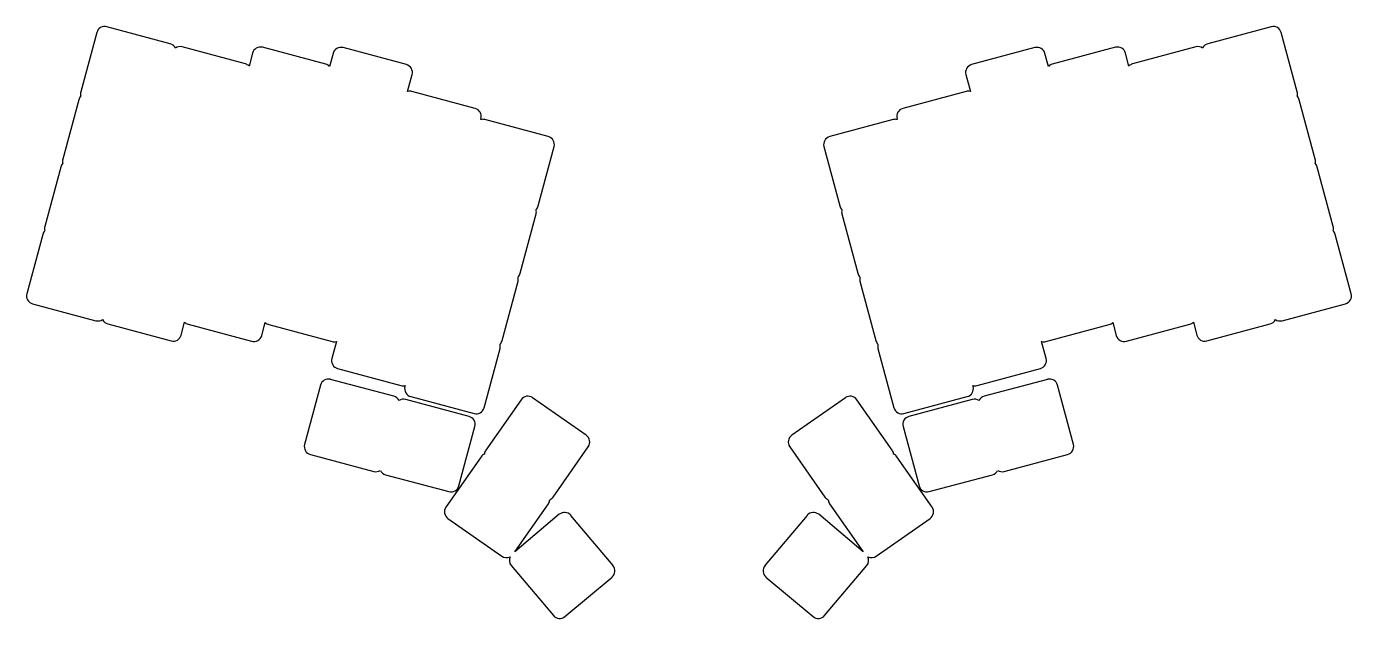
# Model space of a CAD drawing. Header units: millimetres. Extents: x -12 to 312, y -84 to 61.
import ezdxf

# ---------------------------------------------------------------- set-up
doc = ezdxf.new("R2010")
doc.units = ezdxf.units.MM

msp = doc.modelspace()

# ---------------------------------------------------------------- linework, layer by layer
for p, q in [((5.48, 59.09), (1.6, 44.61)), ((23.39, 56.37), (7.93, 60.51)), ((292.07, 60.51), (276.61, 56.37)), ((298.4, 44.61), (294.52, 59.09)), ((41.74, 51.45), (26.28, 55.59)), ((61.39, 51.36), (45.93, 55.5)), ((81.03, 51.27), (65.58, 55.42)), ((234.42, 55.42), (218.97, 51.27)), ((254.07, 55.5), (238.61, 51.36)), ((273.72, 55.59), (258.26, 51.45)), ((43.48, 54.09), (42.64, 50.93)), ((63.13, 54), (62.28, 50.84)), ((237.72, 50.84), (236.87, 54)), ((257.36, 50.93), (256.52, 54.09)), ((81.34, 44.7), (82.45, 48.83)), ((217.55, 48.83), (218.66, 44.7)), ((1.08, 42.67), (-2.8, 28.19)), ((97.83, 40.56), (82.38, 44.7)), ((217.62, 44.7), (202.17, 40.56)), ((302.8, 28.19), (298.92, 42.67)), ((99.18, 37.85), (99.25, 38.11)), ((115.67, 33.71), (100.21, 37.85)), ((199.79, 37.85), (184.33, 33.71)), ((200.75, 38.11), (200.82, 37.85)), ((113.2, 16.77), (117.08, 31.26)), ((182.92, 31.26), (186.8, 16.77)), ((-3.32, 26.25), (-7.2, 11.76)), ((307.2, 11.76), (303.32, 26.25)), ((108.8, 0.35), (112.68, 14.84)), ((187.32, 14.84), (191.2, 0.35)), ((-7.72, 9.83), (-11.6, -4.66)), ((311.6, -4.66), (307.72, 9.83)), ((104.4, -16.07), (108.28, -1.58)), ((191.72, -1.58), (195.6, -16.07)), ((-10.19, -7.11), (5.27, -11.25)), ((294.73, -11.25), (310.19, -7.11)), ((8.17, -12.02), (23.62, -16.16)), ((26.07, -14.75), (26.92, -11.59)), ((27.81, -12.11), (43.27, -16.25)), ((45.72, -14.84), (46.56, -11.68)), ((47.46, -12.2), (62.91, -16.34)), ((237.09, -16.34), (252.54, -12.2)), ((253.44, -11.68), (254.28, -14.84)), ((256.73, -16.25), (272.19, -12.11)), ((273.08, -11.59), (273.93, -14.75)), ((276.38, -16.16), (291.83, -12.02)), ((63.95, -16.34), (62.85, -20.46)), ((100, -32.49), (103.88, -18)), ((196.12, -18), (200, -32.49)), ((237.15, -20.46), (236.05, -16.34)), ((77.97, -29.69), (62.52, -25.55)), ((64.26, -22.91), (79.71, -27.05)), ((220.29, -27.05), (235.74, -22.91)), ((237.48, -25.55), (222.03, -29.69)), ((60.07, -26.97), (56.19, -41.45)), ((80.75, -27.05), (80.68, -27.31)), ((219.32, -27.31), (219.25, -27.05)), ((243.81, -41.45), (239.93, -26.97)), ((96.32, -34.61), (80.87, -30.47)), ((82.09, -29.76), (97.55, -33.9)), ((109.05, -30.52), (100.44, -42.8)), ((124.94, -39.2), (111.83, -30.03)), ((188.17, -30.03), (175.06, -39.2)), ((199.56, -42.8), (190.95, -30.52)), ((202.45, -33.9), (217.91, -29.76)), ((219.13, -30.47), (203.68, -34.61)), ((93.86, -51.55), (97.74, -37.06)), ((202.26, -37.06), (206.14, -51.55)), ((116.82, -54.28), (125.43, -41.99)), ((174.57, -41.99), (183.18, -54.28)), ((57.6, -43.9), (73.05, -48.04)), ((99.29, -44.44), (90.69, -56.73)), ((209.31, -56.73), (200.71, -44.44)), ((226.95, -48.04), (242.4, -43.9)), ((75.95, -48.82), (91.41, -52.96)), ((208.59, -52.96), (224.05, -48.82)), ((107.48, -67.63), (115.68, -55.91)), ((184.32, -55.91), (192.52, -67.63)), ((91.18, -59.52), (104.29, -68.69)), ((118.35, -58.5), (107.48, -67.63)), ((131.46, -71), (121.17, -58.75)), ((178.83, -58.75), (168.54, -71)), ((192.52, -67.63), (181.65, -58.5)), ((195.71, -68.69), (208.82, -59.52)), ((106.62, -70.96), (116.9, -83.22)), ((183.1, -83.22), (193.38, -70.96)), ((119.72, -83.46), (131.21, -73.82)), ((168.79, -73.82), (180.28, -83.46))]:
    msp.add_line(p, q)
for centre, start, end in [((7.41, 58.58), 75, 165), ((292.59, 58.58), 15, 105), ((22.87, 54.44), 386.4096, 75), ((25.77, 53.66), 75, 123.5904), ((45.41, 53.57), 75, 165), ((65.06, 53.48), 75, 165), ((234.94, 53.48), 15, 105), ((254.59, 53.57), 15, 105), ((274.23, 53.66), 56.4096, 105), ((277.13, 54.44), 105, 153.5904), ((41.22, 49.52), 405, 75), ((60.87, 49.43), 405, 75), ((80.51, 49.34), 345, 75), ((219.49, 49.34), 105, 195), ((239.13, 49.43), 105, 135), ((258.78, 49.52), 105, 135), ((3.01, 42.16), 135, 165), ((3.53, 44.09), 165, 195), ((81.86, 42.77), 75, 105), ((218.14, 42.77), 75, 105), ((296.47, 44.09), 345, 15), ((296.99, 42.16), 15, 45), ((97.31, 38.63), 345, 75), ((202.69, 38.63), 105, 195), ((99.69, 35.92), 75, 105), ((200.31, 35.92), 75, 105), ((115.15, 31.78), 345, 75), ((184.85, 31.78), 105, 195), ((-1.39, 25.74), 135, 165), ((-0.87, 27.67), 165, 195), ((300.87, 27.67), 345, 15), ((301.39, 25.74), 15, 45), ((111.27, 17.29), 315, 345), ((188.73, 17.29), 195, 225), ((110.75, 15.36), 345, 375), ((189.25, 15.36), 165, 195), ((-5.79, 9.31), 135, 165), ((-5.27, 11.25), 165, 195), ((305.27, 11.25), 345, 15), ((305.79, 9.31), 15, 45), ((106.87, 0.87), 315, 345), ((193.13, 0.87), 195, 225), ((106.35, -1.06), 345, 375), ((193.65, -1.06), 165, 195), ((-9.67, -5.17), 165, 255), ((309.67, -5.17), 285, 15), ((5.79, -9.31), 255, 303.5904), ((8.68, -10.09), 206.4096, 255), ((28.33, -10.18), 225, 255), ((47.98, -10.27), 225, 255), ((252.02, -10.27), 285, 315), ((271.67, -10.18), 285, 315), ((291.32, -10.09), 285, 333.5904), ((294.21, -9.31), 236.4096, 285), ((24.14, -14.23), 255, 345), ((43.79, -14.32), 255, 345), ((102.47, -15.55), 315, 345), ((197.53, -15.55), 195, 225), ((256.21, -14.32), 195, 285), ((275.86, -14.23), 195, 285), ((63.43, -14.41), 255, 285), ((101.95, -17.48), 345, 375), ((198.05, -17.48), 165, 195), ((236.57, -14.41), 255, 285), ((64.78, -20.98), 165, 255), ((235.22, -20.98), 285, 15), ((62, -27.48), 75, 165), ((238, -27.48), 15, 105), ((80.23, -25.12), 255, 285), ((82.61, -27.83), 165, 255), ((217.39, -27.83), 285, 15), ((219.77, -25.12), 255, 285), ((77.45, -31.62), 386.4096, 75), ((80.35, -32.4), 75, 123.5904), ((110.68, -31.66), 55, 145), ((189.32, -31.66), 35, 125), ((219.65, -32.4), 56.4096, 105), ((222.55, -31.62), 105, 153.5904), ((95.81, -36.54), 345, 75), ((98.07, -31.97), 255, 345), ((201.93, -31.97), 195, 285), ((204.19, -36.54), 105, 195), ((58.12, -41.97), 165, 255), ((123.79, -40.84), 325, 55), ((176.21, -40.84), 125, 215), ((241.88, -41.97), 285, 15), ((100.93, -45.59), 115, 145), ((102.08, -43.95), 145, 175), ((197.92, -43.95), 365, 35), ((199.07, -45.59), 35, 65), ((73.57, -46.11), 255, 303.5904), ((76.47, -46.89), 206.4096, 255), ((223.53, -46.89), 285, 333.5904), ((226.43, -46.11), 236.4096, 285), ((91.92, -51.03), 255, 345), ((208.08, -51.03), 195, 285), ((114.04, -54.77), 325, 355), ((115.19, -53.13), 295, 325), ((184.81, -53.13), 215, 245), ((185.96, -54.77), 185, 215), ((92.33, -57.88), 145, 235), ((119.64, -60.03), 40, 130), ((180.36, -60.03), 50, 140), ((207.67, -57.88), 305, 35), ((105.44, -67.05), 235, 296.5124), ((108.15, -69.67), 155.5122, 220), ((129.92, -72.29), 310, 40), ((170.08, -72.29), 140, 230), ((191.85, -69.67), 320, 384.4878), ((194.56, -67.05), 243.4876, 305), ((118.43, -81.93), 220, 310), ((181.57, -81.93), 230, 320)]:
    msp.add_arc(centre, 2, start, end)

doc.saveas('drawing.dxf')
